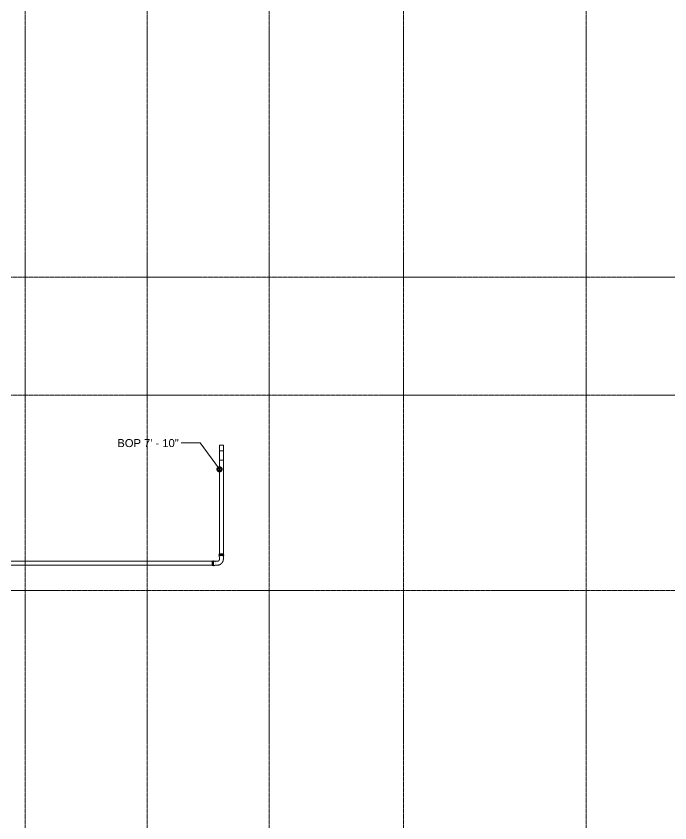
# Model space of a CAD drawing. Header units: inches. Extents: x -3679 to 241, y -496 to 1784.
# Drawn here: x -2860.5 to -2538.9, y 848.8 to 1245.4 of the extents above; entities that cross this region are included whole.
import ezdxf

# ---------------------------------------------------------------- set-up
doc = ezdxf.new("R2010")
doc.units = ezdxf.units.IN
doc.header["$MEASUREMENT"] = 0
doc.linetypes.add('Grid Line', pattern=[0.875, 0.5, -0.125, 0.125, -0.125])
for name, color, linetype, lineweight in [('G-ANNO-DIMS', 251, 'Continuous', 9), ('P-PIPE', 1, 'Continuous', 9), ('S-GRID', 8, 'Continuous', 9)]:
    doc.layers.add(name, color=color, linetype=linetype, lineweight=lineweight)
doc.styles.add('Arial', font='arial.ttf', dxfattribs={"height": 3.934132})

# ---------------------------------------------------------------- blocks, each defined once
blk = doc.blocks.new('Victaulic-VicPress316-Elbow 90-45deg Style P568_P571 - Standard-V9-SECOND LEVEL')
at = {"layer": 'P-PIPE'}
for p, q in [((-1.06, 4.55), (-1.06, 4.17)), ((1.06, 4.55), (-1.06, 4.55)), ((-1.06, 4.17), (1.06, 4.17)), ((1.06, 4.17), (1.06, 4.55)), ((-4.17, 1.06), (-4.55, 1.06)), ((-4.55, 1.06), (-4.55, -1.06)), ((-4.17, -1.06), (-4.17, 1.06)), ((-3.29, 1.06), (-3.85, 1.06)), ((-3.85, -1.06), (-3.85, 1.06)), ((-2.02, 0.95), (-3.12, 0.95)), ((-3.07, 0.75), (-3.07, 0.77)), ((-3.07, 0.29), (-3.07, 0.31)), ((-1.06, 3.85), (-1.06, 3.29)), ((-1.06, 3.85), (1.06, 3.85)), ((-0.95, 3.14), (-0.95, 2.02)), ((-0.77, 3.07), (-0.75, 3.07)), ((-0.31, 3.07), (-0.29, 3.07)), ((0.29, 3.07), (0.31, 3.07)), ((0.75, 3.07), (0.77, 3.07)), ((0.95, 2.02), (0.95, 3.12)), ((1.06, 3.29), (1.06, 3.85)), ((-4.55, -1.06), (-4.17, -1.06)), ((-3.85, -1.06), (-3.29, -1.06)), ((-3.14, -0.95), (-2.02, -0.95)), ((-3.07, -0.31), (-3.07, -0.29)), ((-3.07, -0.77), (-3.07, -0.75))]:
    blk.add_line(p, q, dxfattribs=at)
at = {"layer": 'P-PIPE', "flags": 128}
for points in [[(-1.06, 3.85), (-1.07, 3.85), (-1.07, 3.85), (-1.08, 3.85), (-1.09, 3.85), (-1.09, 3.85), (-1.1, 3.85), (-1.1, 3.85), (-1.11, 3.85), (-1.12, 3.86), (-1.12, 3.86), (-1.13, 3.86), (-1.13, 3.86), (-1.14, 3.87), (-1.15, 3.87), (-1.15, 3.87), (-1.16, 3.88), (-1.16, 3.88), (-1.17, 3.89), (-1.17, 3.89), (-1.18, 3.9), (-1.18, 3.9), (-1.19, 3.91), (-1.19, 3.91), (-1.19, 3.92), (-1.2, 3.92), (-1.2, 3.93), (-1.2, 3.93), (-1.21, 3.94), (-1.21, 3.94), (-1.21, 3.95), (-1.21, 3.96), (-1.22, 3.96), (-1.22, 3.97), (-1.22, 3.98), (-1.22, 3.98), (-1.22, 3.99), (-1.22, 4), (-1.22, 4), (-1.22, 4.01), (-1.22, 4.01), (-1.22, 4.02), (-1.22, 4.03), (-1.22, 4.03), (-1.22, 4.04), (-1.22, 4.05), (-1.22, 4.05), (-1.22, 4.06), (-1.21, 4.07), (-1.21, 4.07), (-1.21, 4.08), (-1.21, 4.08), (-1.2, 4.09), (-1.2, 4.1), (-1.2, 4.1), (-1.19, 4.11), (-1.19, 4.11), (-1.18, 4.12), (-1.18, 4.12), (-1.17, 4.13), (-1.17, 4.13), (-1.17, 4.14), (-1.16, 4.14), (-1.15, 4.14), (-1.15, 4.15), (-1.14, 4.15), (-1.14, 4.15), (-1.13, 4.16), (-1.13, 4.16), (-1.12, 4.16), (-1.11, 4.16), (-1.11, 4.17), (-1.1, 4.17), (-1.1, 4.17), (-1.09, 4.17), (-1.08, 4.17), (-1.08, 4.17), (-1.07, 4.17), (-1.06, 4.17), (-1.06, 4.17)], [(1.06, 4.17), (1.06, 4.17), (1.06, 4.17), (1.05, 4.17), (1.05, 4.17), (1.04, 4.17), (1.03, 4.17), (1.02, 4.17), (1.01, 4.17), (0.99, 4.17), (0.98, 4.17), (0.96, 4.17), (0.94, 4.17), (0.92, 4.17), (0.9, 4.17), (0.87, 4.17), (0.85, 4.17), (0.82, 4.17), (0.8, 4.17), (0.77, 4.17), (0.74, 4.17), (0.71, 4.17), (0.67, 4.17), (0.64, 4.17), (0.61, 4.17), (0.57, 4.17), (0.54, 4.17), (0.5, 4.17), (0.46, 4.17), (0.42, 4.17), (0.38, 4.17), (0.34, 4.17), (0.3, 4.17), (0.26, 4.17), (0.22, 4.17), (0.18, 4.17), (0.14, 4.17), (0.1, 4.17), (0.05, 4.17), (0.01, 4.17), (-0.03, 4.17), (-0.07, 4.17), (-0.12, 4.17), (-0.16, 4.17), (-0.2, 4.17), (-0.24, 4.17), (-0.28, 4.17), (-0.32, 4.17), (-0.36, 4.17), (-0.4, 4.17), (-0.44, 4.17), (-0.48, 4.17), (-0.52, 4.17), (-0.55, 4.17), (-0.59, 4.17), (-0.62, 4.17), (-0.66, 4.17), (-0.69, 4.17), (-0.72, 4.17), (-0.75, 4.17), (-0.78, 4.17), (-0.81, 4.17), (-0.84, 4.17), (-0.86, 4.17), (-0.88, 4.17), (-0.91, 4.17), (-0.93, 4.17), (-0.95, 4.17), (-0.97, 4.17), (-0.98, 4.17), (-1, 4.17), (-1.01, 4.17), (-1.02, 4.17), (-1.03, 4.17), (-1.04, 4.17), (-1.05, 4.17), (-1.05, 4.17), (-1.06, 4.17), (-1.06, 4.17), (-1.06, 4.17)], [(-1.06, 4.17), (-1.06, 4.17), (-1.06, 4.17), (-1.05, 4.17), (-1.05, 4.17), (-1.04, 4.17), (-1.03, 4.17), (-1.02, 4.17)], [(1.02, 4.17), (1.03, 4.17), (1.04, 4.17), (1.05, 4.17), (1.05, 4.17), (1.06, 4.17), (1.06, 4.17), (1.06, 4.17)], [(1.06, 4.17), (1.07, 4.17), (1.07, 4.17), (1.08, 4.17), (1.09, 4.17), (1.09, 4.17), (1.1, 4.17), (1.1, 4.17), (1.11, 4.17), (1.12, 4.16), (1.12, 4.16), (1.13, 4.16), (1.13, 4.16), (1.14, 4.15), (1.15, 4.15), (1.15, 4.15), (1.16, 4.14), (1.16, 4.14), (1.17, 4.13), (1.17, 4.13), (1.18, 4.12), (1.18, 4.12), (1.19, 4.11), (1.19, 4.11), (1.19, 4.1), (1.2, 4.1), (1.2, 4.09), (1.2, 4.09), (1.21, 4.08), (1.21, 4.08), (1.21, 4.07), (1.21, 4.06), (1.22, 4.06), (1.22, 4.05), (1.22, 4.04), (1.22, 4.04), (1.22, 4.03), (1.22, 4.02), (1.22, 4.02), (1.22, 4.01), (1.22, 4.01), (1.22, 4), (1.22, 3.99), (1.22, 3.99), (1.22, 3.98), (1.22, 3.97), (1.22, 3.97), (1.22, 3.96), (1.21, 3.95), (1.21, 3.95), (1.21, 3.94), (1.21, 3.94), (1.2, 3.93), (1.2, 3.92), (1.2, 3.92), (1.19, 3.91), (1.19, 3.91), (1.18, 3.9), (1.18, 3.9), (1.17, 3.89), (1.17, 3.89), (1.17, 3.88), (1.16, 3.88), (1.15, 3.88), (1.15, 3.87), (1.14, 3.87), (1.14, 3.87), (1.13, 3.86), (1.13, 3.86), (1.12, 3.86), (1.11, 3.86), (1.11, 3.85), (1.1, 3.85), (1.1, 3.85), (1.09, 3.85), (1.08, 3.85), (1.08, 3.85), (1.07, 3.85), (1.06, 3.85), (1.06, 3.85)], [(-4.17, 1.06), (-4.17, 1.07), (-4.17, 1.07), (-4.17, 1.08), (-4.17, 1.09), (-4.17, 1.09), (-4.17, 1.1), (-4.17, 1.1), (-4.17, 1.11), (-4.16, 1.12), (-4.16, 1.12), (-4.16, 1.13), (-4.16, 1.13), (-4.15, 1.14), (-4.15, 1.15), (-4.15, 1.15), (-4.14, 1.16), (-4.14, 1.16), (-4.13, 1.17), (-4.13, 1.17), (-4.12, 1.18), (-4.12, 1.18), (-4.11, 1.19), (-4.11, 1.19), (-4.1, 1.19), (-4.1, 1.2), (-4.09, 1.2), (-4.09, 1.2), (-4.08, 1.21), (-4.08, 1.21), (-4.07, 1.21), (-4.06, 1.21), (-4.06, 1.22), (-4.05, 1.22), (-4.04, 1.22), (-4.04, 1.22), (-4.03, 1.22), (-4.02, 1.22), (-4.02, 1.22), (-4.01, 1.22), (-4.01, 1.22), (-4, 1.22), (-3.99, 1.22), (-3.99, 1.22), (-3.98, 1.22), (-3.97, 1.22), (-3.97, 1.22), (-3.96, 1.22), (-3.95, 1.21), (-3.95, 1.21), (-3.94, 1.21), (-3.94, 1.21), (-3.93, 1.2), (-3.92, 1.2), (-3.92, 1.2), (-3.91, 1.19), (-3.91, 1.19), (-3.9, 1.18), (-3.9, 1.18), (-3.89, 1.17), (-3.89, 1.17), (-3.88, 1.17), (-3.88, 1.16), (-3.88, 1.15), (-3.87, 1.15), (-3.87, 1.14), (-3.87, 1.14), (-3.86, 1.13), (-3.86, 1.13), (-3.86, 1.12), (-3.86, 1.11), (-3.85, 1.11), (-3.85, 1.1), (-3.85, 1.1), (-3.85, 1.09), (-3.85, 1.08), (-3.85, 1.08), (-3.85, 1.07), (-3.85, 1.06), (-3.85, 1.06)], [(-4.17, 1.06), (-4.17, 1.06), (-4.17, 1.06), (-4.17, 1.05), (-4.17, 1.05), (-4.17, 1.04), (-4.17, 1.03), (-4.17, 1.02), (-4.17, 1.01), (-4.17, 0.99), (-4.17, 0.98), (-4.17, 0.96), (-4.17, 0.94), (-4.17, 0.92), (-4.17, 0.9), (-4.17, 0.87), (-4.17, 0.85), (-4.17, 0.82), (-4.17, 0.8), (-4.17, 0.77), (-4.17, 0.74), (-4.17, 0.71), (-4.17, 0.67), (-4.17, 0.64), (-4.17, 0.61), (-4.17, 0.57), (-4.17, 0.54), (-4.17, 0.5), (-4.17, 0.46), (-4.17, 0.42), (-4.17, 0.38), (-4.17, 0.34), (-4.17, 0.3), (-4.17, 0.26), (-4.17, 0.22), (-4.17, 0.18), (-4.17, 0.14), (-4.17, 0.1), (-4.17, 0.05), (-4.17, 0.01), (-4.17, -0.03), (-4.17, -0.07), (-4.17, -0.12), (-4.17, -0.16), (-4.17, -0.2), (-4.17, -0.24), (-4.17, -0.28), (-4.17, -0.32), (-4.17, -0.36), (-4.17, -0.4), (-4.17, -0.44), (-4.17, -0.48), (-4.17, -0.52), (-4.17, -0.55), (-4.17, -0.59), (-4.17, -0.62), (-4.17, -0.66), (-4.17, -0.69), (-4.17, -0.72), (-4.17, -0.75), (-4.17, -0.78), (-4.17, -0.81), (-4.17, -0.84), (-4.17, -0.86), (-4.17, -0.88), (-4.17, -0.91), (-4.17, -0.93), (-4.17, -0.95), (-4.17, -0.97), (-4.17, -0.98), (-4.17, -1), (-4.17, -1.01), (-4.17, -1.02), (-4.17, -1.03), (-4.17, -1.04), (-4.17, -1.05), (-4.17, -1.05), (-4.17, -1.06), (-4.17, -1.06), (-4.17, -1.06)], [(-4.17, 1.02), (-4.17, 1.03), (-4.17, 1.04), (-4.17, 1.05), (-4.17, 1.05), (-4.17, 1.06), (-4.17, 1.06), (-4.17, 1.06)], [(-3.85, -1.06), (-3.85, -1.06), (-3.85, -1.06), (-3.85, -1.05), (-3.85, -1.05), (-3.85, -1.04), (-3.85, -1.03), (-3.85, -1.02), (-3.85, -1.01), (-3.85, -0.99), (-3.85, -0.98), (-3.85, -0.96), (-3.85, -0.94), (-3.85, -0.92), (-3.85, -0.9), (-3.85, -0.87), (-3.85, -0.85), (-3.85, -0.82), (-3.85, -0.8), (-3.85, -0.77), (-3.85, -0.74), (-3.85, -0.71), (-3.85, -0.67), (-3.85, -0.64), (-3.85, -0.61), (-3.85, -0.57), (-3.85, -0.54), (-3.85, -0.5), (-3.85, -0.46), (-3.85, -0.42), (-3.85, -0.38), (-3.85, -0.34), (-3.85, -0.3), (-3.85, -0.26), (-3.85, -0.22), (-3.85, -0.18), (-3.85, -0.14), (-3.85, -0.1), (-3.85, -0.05), (-3.85, -0.01), (-3.85, 0.03), (-3.85, 0.07), (-3.85, 0.12), (-3.85, 0.16), (-3.85, 0.2), (-3.85, 0.24), (-3.85, 0.28), (-3.85, 0.32), (-3.85, 0.36), (-3.85, 0.4), (-3.85, 0.44), (-3.85, 0.48), (-3.85, 0.52), (-3.85, 0.55), (-3.85, 0.59), (-3.85, 0.62), (-3.85, 0.66), (-3.85, 0.69), (-3.85, 0.72), (-3.85, 0.75), (-3.85, 0.78), (-3.85, 0.81), (-3.85, 0.84), (-3.85, 0.86), (-3.85, 0.88), (-3.85, 0.91), (-3.85, 0.93), (-3.85, 0.95), (-3.85, 0.97), (-3.85, 0.98), (-3.85, 1), (-3.85, 1.01), (-3.85, 1.02), (-3.85, 1.03), (-3.85, 1.04), (-3.85, 1.05), (-3.85, 1.05), (-3.85, 1.06), (-3.85, 1.06), (-3.85, 1.06)], [(-3.85, 1.06), (-3.85, 1.06), (-3.85, 1.06), (-3.85, 1.05), (-3.85, 1.05), (-3.85, 1.04), (-3.85, 1.03), (-3.85, 1.02)], [(-3.29, 1.06), (-3.28, 1.06), (-3.27, 1.06), (-3.26, 1.06), (-3.25, 1.06), (-3.23, 1.05), (-3.22, 1.05), (-3.21, 1.05), (-3.2, 1.05), (-3.19, 1.04), (-3.18, 1.04), (-3.17, 1.03), (-3.16, 1.03), (-3.15, 1.02), (-3.14, 1.02), (-3.14, 1.01), (-3.13, 1.01), (-3.12, 1), (-3.11, 0.99), (-3.1, 0.98), (-3.09, 0.98), (-3.09, 0.97), (-3.08, 0.96), (-3.07, 0.95), (-3.07, 0.95)], [(-0.95, 2.02), (-0.95, 1.97), (-0.95, 1.93), (-0.96, 1.89), (-0.96, 1.85), (-0.97, 1.8), (-0.98, 1.76), (-0.99, 1.72), (-1, 1.68), (-1.02, 1.64), (-1.03, 1.6), (-1.05, 1.56), (-1.07, 1.52), (-1.09, 1.49), (-1.11, 1.45), (-1.14, 1.41), (-1.16, 1.38), (-1.19, 1.35), (-1.21, 1.31), (-1.24, 1.28), (-1.27, 1.25), (-1.3, 1.22), (-1.34, 1.19), (-1.37, 1.17), (-1.4, 1.14), (-1.44, 1.12), (-1.48, 1.1), (-1.51, 1.08), (-1.55, 1.06), (-1.59, 1.04), (-1.63, 1.02), (-1.67, 1.01), (-1.71, 0.99), (-1.75, 0.98), (-1.79, 0.97), (-1.83, 0.97), (-1.88, 0.96), (-1.92, 0.95), (-1.96, 0.95), (-2, 0.95), (-2.02, 0.95)], [(-2.02, -0.95), (-1.9, -0.95), (-1.78, -0.94), (-1.66, -0.93), (-1.54, -0.91), (-1.43, -0.89), (-1.31, -0.87), (-1.2, -0.83), (-1.08, -0.8), (-0.97, -0.76), (-0.86, -0.72), (-0.75, -0.67), (-0.65, -0.61), (-0.54, -0.56), (-0.44, -0.5), (-0.34, -0.43), (-0.24, -0.36), (-0.15, -0.29), (-0.06, -0.21), (0.03, -0.13), (0.11, -0.05), (0.19, 0.04), (0.27, 0.13), (0.34, 0.22), (0.41, 0.31), (0.48, 0.41), (0.54, 0.51), (0.6, 0.62), (0.65, 0.72), (0.7, 0.83), (0.75, 0.94), (0.79, 1.05), (0.83, 1.17), (0.86, 1.28), (0.88, 1.39), (0.91, 1.51), (0.92, 1.63), (0.94, 1.75), (0.95, 1.86), (0.95, 1.98), (0.95, 2.02)], [(-1.06, 3.85), (-1.06, 3.85), (-1.06, 3.85), (-1.05, 3.85), (-1.05, 3.85), (-1.04, 3.85), (-1.03, 3.85), (-1.02, 3.85), (-1.01, 3.85), (-0.99, 3.85), (-0.98, 3.85), (-0.96, 3.85), (-0.94, 3.85), (-0.92, 3.85), (-0.9, 3.85), (-0.87, 3.85), (-0.85, 3.85), (-0.82, 3.85), (-0.8, 3.85), (-0.77, 3.85), (-0.74, 3.85), (-0.71, 3.85), (-0.67, 3.85), (-0.64, 3.85), (-0.61, 3.85), (-0.57, 3.85), (-0.54, 3.85), (-0.5, 3.85), (-0.46, 3.85), (-0.42, 3.85), (-0.38, 3.85), (-0.34, 3.85), (-0.3, 3.85), (-0.26, 3.85), (-0.22, 3.85), (-0.18, 3.85), (-0.14, 3.85), (-0.1, 3.85), (-0.05, 3.85), (-0.01, 3.85), (0.03, 3.85), (0.07, 3.85), (0.12, 3.85), (0.16, 3.85), (0.2, 3.85), (0.24, 3.85), (0.28, 3.85), (0.32, 3.85), (0.36, 3.85), (0.4, 3.85), (0.44, 3.85), (0.48, 3.85), (0.52, 3.85), (0.55, 3.85), (0.59, 3.85), (0.62, 3.85), (0.66, 3.85), (0.69, 3.85), (0.72, 3.85), (0.75, 3.85), (0.78, 3.85), (0.81, 3.85), (0.84, 3.85), (0.86, 3.85), (0.88, 3.85), (0.91, 3.85), (0.93, 3.85), (0.95, 3.85), (0.97, 3.85), (0.98, 3.85), (1, 3.85), (1.01, 3.85), (1.02, 3.85), (1.03, 3.85), (1.04, 3.85), (1.05, 3.85), (1.05, 3.85), (1.06, 3.85), (1.06, 3.85), (1.06, 3.85)], [(-1.02, 3.85), (-1.03, 3.85), (-1.04, 3.85), (-1.05, 3.85), (-1.05, 3.85), (-1.06, 3.85), (-1.06, 3.85), (-1.06, 3.85)], [(-0.95, 3.07), (-0.96, 3.08), (-0.97, 3.08), (-0.97, 3.09), (-0.98, 3.1), (-0.99, 3.11), (-1, 3.12), (-1, 3.12), (-1.01, 3.13), (-1.02, 3.14), (-1.02, 3.15), (-1.03, 3.16), (-1.03, 3.17), (-1.04, 3.18), (-1.04, 3.19), (-1.04, 3.2), (-1.05, 3.21), (-1.05, 3.22), (-1.05, 3.23), (-1.06, 3.24), (-1.06, 3.25), (-1.06, 3.27), (-1.06, 3.28), (-1.06, 3.29), (-1.06, 3.29)], [(1.06, 3.29), (1.06, 3.28), (1.06, 3.27), (1.06, 3.26), (1.06, 3.25), (1.05, 3.23), (1.05, 3.22), (1.05, 3.21), (1.05, 3.2), (1.04, 3.19), (1.04, 3.18), (1.03, 3.17), (1.03, 3.16), (1.02, 3.15), (1.02, 3.14), (1.01, 3.14), (1.01, 3.13), (1, 3.12), (0.99, 3.11), (0.98, 3.1), (0.98, 3.09), (0.97, 3.09), (0.96, 3.08), (0.95, 3.07), (0.95, 3.07)], [(1.06, 3.85), (1.06, 3.85), (1.06, 3.85), (1.05, 3.85), (1.05, 3.85), (1.04, 3.85), (1.03, 3.85), (1.02, 3.85)], [(-4.17, -1.06), (-4.17, -1.06), (-4.17, -1.06), (-4.17, -1.05), (-4.17, -1.05), (-4.17, -1.04), (-4.17, -1.03), (-4.17, -1.02)], [(-3.85, -1.06), (-3.85, -1.07), (-3.85, -1.07), (-3.85, -1.08), (-3.85, -1.09), (-3.85, -1.09), (-3.85, -1.1), (-3.85, -1.1), (-3.85, -1.11), (-3.86, -1.12), (-3.86, -1.12), (-3.86, -1.13), (-3.86, -1.13), (-3.87, -1.14), (-3.87, -1.15), (-3.87, -1.15), (-3.88, -1.16), (-3.88, -1.16), (-3.89, -1.17), (-3.89, -1.17), (-3.9, -1.18), (-3.9, -1.18), (-3.91, -1.19), (-3.91, -1.19), (-3.92, -1.19), (-3.92, -1.2), (-3.93, -1.2), (-3.93, -1.2), (-3.94, -1.21), (-3.94, -1.21), (-3.95, -1.21), (-3.96, -1.21), (-3.96, -1.22), (-3.97, -1.22), (-3.98, -1.22), (-3.98, -1.22), (-3.99, -1.22), (-4, -1.22), (-4, -1.22), (-4.01, -1.22), (-4.01, -1.22), (-4.02, -1.22), (-4.03, -1.22), (-4.03, -1.22), (-4.04, -1.22), (-4.05, -1.22), (-4.05, -1.22), (-4.06, -1.22), (-4.07, -1.21), (-4.07, -1.21), (-4.08, -1.21), (-4.08, -1.21), (-4.09, -1.2), (-4.1, -1.2), (-4.1, -1.2), (-4.11, -1.19), (-4.11, -1.19), (-4.12, -1.18), (-4.12, -1.18), (-4.13, -1.17), (-4.13, -1.17), (-4.14, -1.17), (-4.14, -1.16), (-4.14, -1.15), (-4.15, -1.15), (-4.15, -1.14), (-4.15, -1.14), (-4.16, -1.13), (-4.16, -1.13), (-4.16, -1.12), (-4.16, -1.11), (-4.17, -1.11), (-4.17, -1.1), (-4.17, -1.1), (-4.17, -1.09), (-4.17, -1.08), (-4.17, -1.08), (-4.17, -1.07), (-4.17, -1.06), (-4.17, -1.06)], [(-3.85, -1.02), (-3.85, -1.03), (-3.85, -1.04), (-3.85, -1.05), (-3.85, -1.05), (-3.85, -1.06), (-3.85, -1.06), (-3.85, -1.06)], [(-3.07, -0.95), (-3.08, -0.96), (-3.08, -0.97), (-3.09, -0.97), (-3.1, -0.98), (-3.11, -0.99), (-3.12, -1), (-3.12, -1), (-3.13, -1.01), (-3.14, -1.02), (-3.15, -1.02), (-3.16, -1.03), (-3.17, -1.03), (-3.18, -1.04), (-3.19, -1.04), (-3.2, -1.04), (-3.21, -1.05), (-3.22, -1.05), (-3.23, -1.05), (-3.24, -1.06), (-3.25, -1.06), (-3.27, -1.06), (-3.28, -1.06), (-3.29, -1.06), (-3.29, -1.06)]]:
    blk.add_lwpolyline(points, dxfattribs=at)

msp = doc.modelspace()

# ---------------------------------------------------------------- linework, layer by layer
at = {"layer": 'G-ANNO-DIMS'}
for p, q in [((-2770.01, 1035.59), (-2779.23, 1035.59)), ((-2760.45, 1022.61), (-2770.01, 1035.59))]:
    msp.add_line(p, q, dxfattribs=at)
at = {"layer": 'G-ANNO-DIMS', "lineweight": 50}
msp.add_circle((-2760.45, 1022.61), 1, dxfattribs=at)
at = {"layer": 'P-PIPE'}
for p, q in [((-2760.45, 1034.43), (-2760.45, 1031.65)), ((-2760.45, 1034.43), (-2758.55, 1034.43)), ((-2760.45, 1031.65), (-2760.45, 1027.17)), ((-2760.45, 1031.65), (-2759.5, 1031.65)), ((-2760.17, 1031.65), (-2760.32, 1031.65)), ((-2759.98, 1031.65), (-2760.17, 1031.65)), ((-2759.75, 1031.65), (-2759.98, 1031.65)), ((-2759.26, 1031.65), (-2759.75, 1031.65)), ((-2759.5, 1031.65), (-2758.55, 1031.65)), ((-2759.03, 1031.65), (-2759.25, 1031.65)), ((-2758.83, 1031.65), (-2759.03, 1031.65)), ((-2758.68, 1031.65), (-2758.83, 1031.65)), ((-2758.55, 1031.65), (-2758.55, 1034.43)), ((-2758.55, 1027.17), (-2758.55, 1031.65)), ((-2759.5, 1027.17), (-2760.45, 1027.17)), ((-2760.45, 1027.17), (-2760.45, 980.97)), ((-2760.32, 1027.17), (-2760.17, 1027.17)), ((-2760.17, 1027.17), (-2759.98, 1027.17)), ((-2759.98, 1027.17), (-2759.75, 1027.17)), ((-2759.75, 1027.17), (-2759.26, 1027.17)), ((-2758.55, 1027.17), (-2759.5, 1027.17)), ((-2759.25, 1027.17), (-2759.03, 1027.17)), ((-2759.03, 1027.17), (-2758.83, 1027.17)), ((-2758.83, 1027.17), (-2758.68, 1027.17)), ((-2758.55, 980.97), (-2758.55, 1027.17)), ((-2764.05, 977.37), (-2916.45, 977.37)), ((-2916.45, 975.47), (-2764.05, 975.47))]:
    msp.add_line(p, q, dxfattribs=at)
at = {"layer": 'S-GRID', "linetype": 'Grid Line'}
for p, q in [((-2856, 1771.74), (-2856, -484.26)), ((-2796, 1771.74), (-2796, -484.26)), ((-2736, 1771.74), (-2736, -484.26)), ((-2670, 1771.74), (-2670, -484.26)), ((-2580, 1771.74), (-2580, -484.26)), ((-3666.39, 1117), (228, 1117)), ((-3666.39, 1059), (228, 1059)), ((228, 963), (-3666.39, 963))]:
    msp.add_line(p, q, dxfattribs=at)

# ---------------------------------------------------------------- block references
at = {"layer": 'P-PIPE'}
msp.add_blockref('Victaulic-VicPress316-Elbow 90-45deg Style P568_P571 - Standard-V9-SECOND LEVEL', (-2759.5, 976.42), dxfattribs=at)

# ---------------------------------------------------------------- texts
at = {"layer": 'G-ANNO-DIMS', "insert": (-2810.69, 1037.46), "char_height": 3.9341, "width": 35.952, "attachment_point": 1, "line_spacing_factor": 0.938532, "style": 'Arial'}
msp.add_mtext('BOP 7\' - 10"', dxfattribs=at)

doc.saveas('drawing.dxf')
